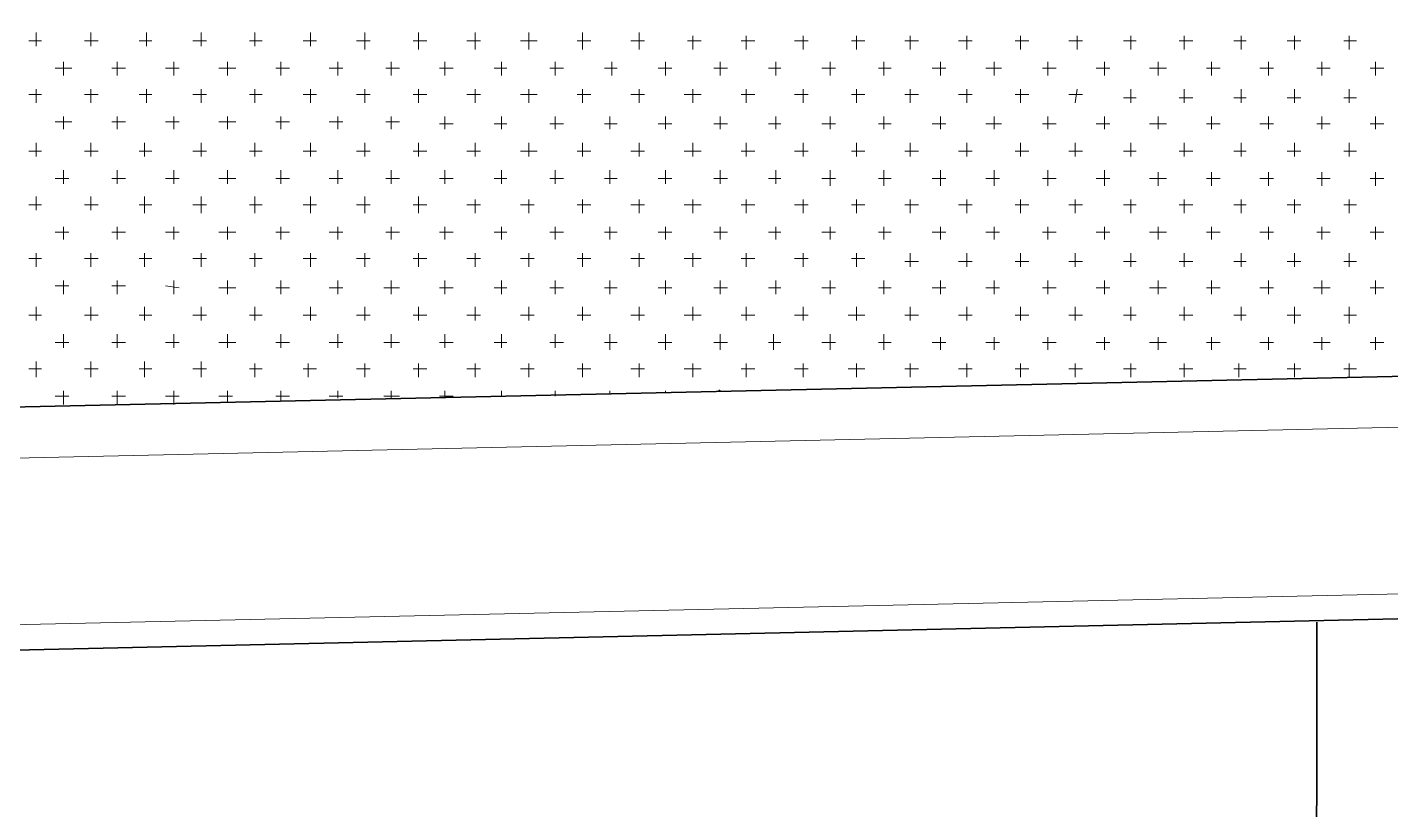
# Model space of a CAD drawing. Header units: millimetres. Extents: x -1787 to 4633, y 81 to 2259.
# Drawn here: x 831.7 to 989.6, y 1509.3 to 1599.8 of the extents above; entities that cross this region are included whole.
import ezdxf

# ---------------------------------------------------------------- set-up
doc = ezdxf.new("R2010")
doc.units = ezdxf.units.MM
doc.header["$MEASUREMENT"] = 0
doc.layers.get('0').update_dxf_attribs({"linetype": 'CONTINUOUS'})

msp = doc.modelspace()

# ---------------------------------------------------------------- linework, layer by layer
at = {"color": 1, "linetype": 'Continuous', "lineweight": 35, "true_color": 0x000001}
for points in [[(1543.57077, 1598.22488), (698.95014, 1647.72245), (531.72863, 1598.22488), (523.33715, 1582.29323), (527.95855, 1568.0642), (553.13299, 1549.70024), (1544.5437, 1571.71267), (1551.5974, 1578.27991), (1552.57033, 1588.61724)], [(1137.61776, 1509.44546), (1112.92979, 1534.13344), (576.48319, 1521.97187), (548.26836, 1482.44679), (661.49252, 1127.45073), (690.43705, 1106.65446), (1112.68655, 1106.28961), (1137.25291, 1130.61274)]]:
    msp.add_lwpolyline(points, close=True, dxfattribs=at)
at = {"color": 3, "linetype": 'Continuous', "lineweight": 15, "true_color": 0x000003}
for points in [[(832.72735, 1597.6168), (832.72735, 1599.1978), (832.72735, 1599.1978)], [(839.05136, 1597.6168), (839.05136, 1599.1978), (839.05136, 1599.1978)], [(845.49699, 1597.6168), (845.49699, 1599.1978), (845.49699, 1599.1978)], [(851.821, 1597.6168), (851.821, 1599.1978), (851.821, 1599.1978)], [(858.0234, 1597.6168), (858.0234, 1599.1978), (858.0234, 1599.1978)], [(864.46903, 1597.6168), (864.46903, 1599.1978), (864.46903, 1599.1978)], [(870.79304, 1597.25195), (870.79304, 1599.1978), (870.79304, 1599.1978)], [(876.99544, 1597.25195), (876.99544, 1599.1978), (876.99544, 1599.1978)], [(883.56268, 1597.25195), (883.56268, 1599.1978), (883.56268, 1599.1978)], [(889.76508, 1597.25195), (889.76508, 1599.1978), (889.76508, 1599.1978)], [(895.96748, 1597.25195), (895.96748, 1599.1978), (895.96748, 1599.1978)], [(902.53473, 1597.25195), (902.53473, 1599.1978), (902.53473, 1599.1978)], [(831.87604, 1598.22488), (833.33542, 1598.22488), (833.33542, 1598.22488)], [(838.32167, 1598.22488), (839.90267, 1598.22488), (839.90267, 1598.22488)], [(844.64568, 1598.22488), (846.10507, 1598.22488), (846.10507, 1598.22488)], [(850.84808, 1598.22488), (852.42908, 1598.22488), (852.42908, 1598.22488)], [(857.41532, 1598.22488), (858.87471, 1598.22488), (858.87471, 1598.22488)], [(863.61772, 1598.22488), (865.19872, 1598.22488), (865.19872, 1598.22488)], [(869.82012, 1598.22488), (871.40112, 1598.22488), (871.40112, 1598.22488)], [(876.38736, 1598.22488), (877.96837, 1598.22488), (877.96837, 1598.22488)], [(882.58976, 1598.22488), (884.17076, 1598.22488), (884.17076, 1598.22488)], [(888.79216, 1598.22488), (890.73801, 1598.22488), (890.73801, 1598.22488)], [(895.3594, 1598.22488), (896.94041, 1598.22488), (896.94041, 1598.22488)], [(901.5618, 1598.22488), (903.1428, 1598.22488), (903.1428, 1598.22488)], [(908.12904, 1598.22488), (909.71005, 1598.22488), (909.71005, 1598.22488)], [(908.73712, 1597.25195), (908.73712, 1598.83296), (908.73712, 1598.83296)], [(914.33144, 1598.22488), (915.91245, 1598.22488), (915.91245, 1598.22488)], [(914.93952, 1597.25195), (914.93952, 1598.83296), (914.93952, 1598.83296)], [(920.53384, 1598.22488), (922.11484, 1598.22488), (922.11484, 1598.22488)], [(921.50677, 1597.25195), (921.50677, 1598.83296), (921.50677, 1598.83296)], [(927.10108, 1598.22488), (928.68209, 1598.22488), (928.68209, 1598.22488)], [(927.70916, 1597.25195), (927.70916, 1598.83296), (927.70916, 1598.83296)], [(933.30348, 1598.22488), (934.88449, 1598.22488), (934.88449, 1598.22488)], [(933.91156, 1597.25195), (933.91156, 1598.83296), (933.91156, 1598.83296)], [(939.50588, 1598.22488), (941.08688, 1598.22488), (941.08688, 1598.22488)], [(940.47881, 1597.25195), (940.47881, 1598.83296), (940.47881, 1598.83296)], [(946.07312, 1598.22488), (947.65413, 1598.22488), (947.65413, 1598.22488)], [(946.6812, 1597.25195), (946.6812, 1598.83296), (946.6812, 1598.83296)], [(952.27552, 1598.22488), (953.85653, 1598.22488), (953.85653, 1598.22488)], [(953.24845, 1597.25195), (953.24845, 1598.83296), (953.24845, 1598.83296)], [(958.59954, 1598.22488), (960.05892, 1598.22488), (960.05892, 1598.22488)], [(959.45085, 1597.25195), (959.45085, 1598.83296), (959.45085, 1598.83296)], [(965.04516, 1598.22488), (966.62617, 1598.22488), (966.62617, 1598.22488)], [(965.65324, 1597.25195), (965.65324, 1598.83296), (965.65324, 1598.83296)], [(971.36918, 1598.22488), (972.82857, 1598.22488), (972.82857, 1598.22488)], [(972.22049, 1597.25195), (972.22049, 1598.83296), (972.22049, 1598.83296)], [(977.57158, 1598.22488), (979.15258, 1598.22488), (979.15258, 1598.22488)], [(978.42289, 1597.25195), (978.42289, 1598.83296), (978.42289, 1598.83296)], [(984.13882, 1598.22488), (985.59821, 1598.22488), (985.59821, 1598.22488)], [(984.7469, 1597.25195), (984.7469, 1598.83296), (984.7469, 1598.83296)], [(834.91643, 1595.06287), (836.86228, 1595.06287), (836.86228, 1595.06287)], [(835.88935, 1594.21156), (835.88935, 1595.79257), (835.88935, 1595.79257)], [(841.48367, 1595.06287), (843.06468, 1595.06287), (843.06468, 1595.06287)], [(842.09175, 1594.21156), (842.09175, 1595.79257), (842.09175, 1595.79257)], [(847.68607, 1595.06287), (849.26707, 1595.06287), (849.26707, 1595.06287)], [(848.659, 1594.21156), (848.659, 1595.79257), (848.659, 1595.79257)], [(853.88847, 1595.06287), (855.83432, 1595.06287), (855.83432, 1595.06287)], [(854.86139, 1594.21156), (854.86139, 1595.79257), (854.86139, 1595.79257)], [(860.45571, 1595.06287), (862.03672, 1595.06287), (862.03672, 1595.06287)], [(861.06379, 1594.21156), (861.06379, 1595.79257), (861.06379, 1595.79257)], [(866.65811, 1595.06287), (868.23911, 1595.06287), (868.23911, 1595.06287)], [(867.63104, 1594.21156), (867.63104, 1595.79257), (867.63104, 1595.79257)], [(873.22536, 1595.06287), (874.80636, 1595.06287), (874.80636, 1595.06287)], [(873.83343, 1594.21156), (873.83343, 1595.79257), (873.83343, 1595.79257)], [(879.42775, 1595.06287), (881.00876, 1595.06287), (881.00876, 1595.06287)], [(880.03583, 1594.21156), (880.03583, 1595.79257), (880.03583, 1595.79257)], [(885.75177, 1595.06287), (887.21115, 1595.06287), (887.21115, 1595.06287)], [(886.60308, 1594.21156), (886.60308, 1595.79257), (886.60308, 1595.79257)], [(892.1974, 1595.06287), (893.7784, 1595.06287), (893.7784, 1595.06287)], [(892.80547, 1594.21156), (892.80547, 1595.79257), (892.80547, 1595.79257)], [(898.52141, 1595.06287), (899.9808, 1595.06287), (899.9808, 1595.06287)], [(899.37272, 1594.21156), (899.37272, 1595.79257), (899.37272, 1595.79257)], [(904.72381, 1595.06287), (906.30481, 1595.06287), (906.30481, 1595.06287)], [(905.57512, 1594.21156), (905.57512, 1595.79257), (905.57512, 1595.79257)], [(911.16944, 1595.06287), (912.75044, 1595.06287), (912.75044, 1595.06287)], [(911.89913, 1594.21156), (911.89913, 1595.79257), (911.89913, 1595.79257)], [(917.49345, 1595.06287), (918.95284, 1595.06287), (918.95284, 1595.06287)], [(918.34476, 1594.21156), (918.34476, 1595.79257), (918.34476, 1595.79257)], [(923.69585, 1595.06287), (925.27685, 1595.06287), (925.27685, 1595.06287)], [(924.66877, 1594.21156), (924.66877, 1595.79257), (924.66877, 1595.79257)], [(930.26309, 1595.06287), (931.72248, 1595.06287), (931.72248, 1595.06287)], [(930.87117, 1594.21156), (930.87117, 1595.79257), (930.87117, 1595.79257)], [(936.46549, 1595.06287), (938.04649, 1595.06287), (938.04649, 1595.06287)], [(937.43841, 1594.21156), (937.43841, 1595.79257), (937.43841, 1595.79257)], [(942.66789, 1595.06287), (944.49212, 1595.06287), (944.49212, 1595.06287)], [(943.64081, 1594.21156), (943.64081, 1595.79257), (943.64081, 1595.79257)], [(949.23513, 1595.06287), (950.81613, 1595.06287), (950.81613, 1595.06287)], [(949.84321, 1594.21156), (949.84321, 1595.79257), (949.84321, 1595.79257)], [(955.43753, 1595.06287), (957.01853, 1595.06287), (957.01853, 1595.06287)], [(956.41045, 1594.21156), (956.41045, 1595.79257), (956.41045, 1595.79257)], [(961.63993, 1595.06287), (963.58578, 1595.06287), (963.58578, 1595.06287)], [(962.61285, 1594.21156), (962.61285, 1595.79257), (962.61285, 1595.79257)], [(968.20717, 1595.06287), (969.78817, 1595.06287), (969.78817, 1595.06287)], [(968.81525, 1594.21156), (968.81525, 1595.79257), (968.81525, 1595.79257)], [(974.40957, 1595.06287), (975.99057, 1595.06287), (975.99057, 1595.06287)], [(975.38249, 1594.21156), (975.38249, 1595.79257), (975.38249, 1595.79257)], [(980.97681, 1595.06287), (982.55782, 1595.06287), (982.55782, 1595.06287)], [(981.58489, 1594.21156), (981.58489, 1595.79257), (981.58489, 1595.79257)], [(987.17921, 1595.06287), (988.76022, 1595.06287), (988.76022, 1595.06287)], [(987.78729, 1594.21156), (987.78729, 1595.79257), (987.78729, 1595.79257)], [(831.87604, 1592.02248), (833.33542, 1592.02248), (833.33542, 1592.02248)], [(832.72735, 1591.04956), (832.72735, 1592.63056), (832.72735, 1592.63056)], [(838.32167, 1592.02248), (839.90267, 1592.02248), (839.90267, 1592.02248)], [(839.05136, 1591.04956), (839.05136, 1592.63056), (839.05136, 1592.63056)], [(844.64568, 1592.02248), (846.10507, 1592.02248), (846.10507, 1592.02248)], [(845.49699, 1591.04956), (845.49699, 1592.63056), (845.49699, 1592.63056)], [(850.84808, 1592.02248), (852.42908, 1592.02248), (852.42908, 1592.02248)], [(851.821, 1591.04956), (851.821, 1592.63056), (851.821, 1592.63056)], [(857.41532, 1592.02248), (858.87471, 1592.02248), (858.87471, 1592.02248)], [(858.0234, 1591.04956), (858.0234, 1592.63056), (858.0234, 1592.63056)], [(863.61772, 1592.02248), (865.19872, 1592.02248), (865.19872, 1592.02248)], [(864.46903, 1591.04956), (864.46903, 1592.63056), (864.46903, 1592.63056)], [(869.82012, 1592.02248), (871.40112, 1592.02248), (871.40112, 1592.02248)], [(870.79304, 1591.04956), (870.79304, 1592.63056), (870.79304, 1592.63056)], [(876.38736, 1592.02248), (877.96837, 1592.02248), (877.96837, 1592.02248)], [(876.99544, 1591.04956), (876.99544, 1592.63056), (876.99544, 1592.63056)], [(882.58976, 1592.02248), (884.17076, 1592.02248), (884.17076, 1592.02248)], [(883.56268, 1591.04956), (883.56268, 1592.63056), (883.56268, 1592.63056)], [(888.79216, 1592.02248), (890.73801, 1592.02248), (890.73801, 1592.02248)], [(889.76508, 1591.04956), (889.76508, 1592.63056), (889.76508, 1592.63056)], [(895.3594, 1592.02248), (896.94041, 1592.02248), (896.94041, 1592.02248)], [(895.96748, 1591.04956), (895.96748, 1592.63056), (895.96748, 1592.63056)], [(901.5618, 1592.02248), (903.1428, 1592.02248), (903.1428, 1592.02248)], [(902.53473, 1591.04956), (902.53473, 1592.63056), (902.53473, 1592.63056)], [(907.7642, 1592.02248), (909.71005, 1592.02248), (909.71005, 1592.02248)], [(908.73712, 1591.04956), (908.73712, 1592.63056), (908.73712, 1592.63056)], [(914.33144, 1592.02248), (915.91245, 1592.02248), (915.91245, 1592.02248)], [(914.93952, 1591.04956), (914.93952, 1592.63056), (914.93952, 1592.63056)], [(920.53384, 1592.02248), (922.11484, 1592.02248), (922.11484, 1592.02248)], [(921.50677, 1591.04956), (921.50677, 1592.63056), (921.50677, 1592.63056)], [(927.10108, 1592.02248), (928.68209, 1592.02248), (928.68209, 1592.02248)], [(927.70916, 1591.04956), (927.70916, 1592.63056), (927.70916, 1592.63056)], [(933.30348, 1592.02248), (934.88449, 1592.02248), (934.88449, 1592.02248)], [(933.91156, 1591.04956), (933.91156, 1592.63056), (933.91156, 1592.63056)], [(939.50588, 1592.02248), (941.08688, 1592.02248), (941.08688, 1592.02248)], [(940.47881, 1591.04956), (940.47881, 1592.63056), (940.47881, 1592.63056)], [(946.07312, 1592.02248), (947.65413, 1592.02248), (947.65413, 1592.02248)], [(946.6812, 1591.04956), (946.6812, 1592.63056), (946.6812, 1592.63056)], [(952.27552, 1592.02248), (953.85653, 1592.02248), (953.85653, 1592.02248)], [(953.00522, 1591.04956), (953.24845, 1592.63056), (953.24845, 1592.63056)], [(958.59954, 1591.65763), (960.05892, 1591.65763), (960.05892, 1591.65763)], [(959.45085, 1591.04956), (959.45085, 1592.63056), (959.45085, 1592.63056)], [(965.04516, 1591.65763), (966.62617, 1591.65763), (966.62617, 1591.65763)], [(965.65324, 1591.04956), (965.65324, 1592.63056), (965.65324, 1592.63056)], [(971.36918, 1591.65763), (972.82857, 1591.65763), (972.82857, 1591.65763)], [(972.22049, 1591.04956), (972.22049, 1592.63056), (972.22049, 1592.63056)], [(977.57158, 1591.65763), (979.15258, 1591.65763), (979.15258, 1591.65763)], [(978.42289, 1591.04956), (978.42289, 1592.63056), (978.42289, 1592.63056)], [(984.13882, 1591.65763), (985.59821, 1591.65763), (985.59821, 1591.65763)], [(984.7469, 1591.04956), (984.7469, 1592.63056), (984.7469, 1592.63056)], [(834.91643, 1588.86047), (836.86228, 1588.86047), (836.86228, 1588.86047)], [(835.88935, 1588.00917), (835.88935, 1589.46855), (835.88935, 1589.46855)], [(841.48367, 1588.86047), (843.06468, 1588.86047), (843.06468, 1588.86047)], [(842.09175, 1588.00917), (842.09175, 1589.46855), (842.09175, 1589.46855)], [(847.68607, 1588.86047), (849.26707, 1588.86047), (849.26707, 1588.86047)], [(848.659, 1588.00917), (848.659, 1589.46855), (848.659, 1589.46855)], [(853.88847, 1588.86047), (855.83432, 1588.86047), (855.83432, 1588.86047)], [(854.86139, 1588.00917), (854.86139, 1589.46855), (854.86139, 1589.46855)], [(860.45571, 1588.86047), (862.03672, 1588.86047), (862.03672, 1588.86047)], [(861.06379, 1588.00917), (861.06379, 1589.46855), (861.06379, 1589.46855)], [(866.65811, 1588.86047), (868.23911, 1588.86047), (868.23911, 1588.86047)], [(867.63104, 1588.00917), (867.63104, 1589.46855), (867.63104, 1589.46855)], [(873.22536, 1588.86047), (874.80636, 1588.86047), (874.80636, 1588.86047)], [(873.83343, 1588.00917), (873.83343, 1589.46855), (873.83343, 1589.46855)], [(879.42775, 1588.61724), (881.00876, 1588.61724), (881.00876, 1588.61724)], [(880.03583, 1588.00917), (880.03583, 1589.46855), (880.03583, 1589.46855)], [(885.75177, 1588.61724), (887.21115, 1588.61724), (887.21115, 1588.61724)], [(886.60308, 1588.00917), (886.60308, 1589.46855), (886.60308, 1589.46855)], [(892.1974, 1588.61724), (893.7784, 1588.61724), (893.7784, 1588.61724)], [(892.80547, 1588.00917), (892.80547, 1589.46855), (892.80547, 1589.46855)], [(898.52141, 1588.61724), (899.9808, 1588.61724), (899.9808, 1588.61724)], [(899.12949, 1588.00917), (899.12949, 1589.46855), (899.12949, 1589.46855)], [(904.72381, 1588.61724), (906.30481, 1588.61724), (906.30481, 1588.61724)], [(905.57512, 1588.00917), (905.57512, 1589.46855), (905.57512, 1589.46855)], [(911.16944, 1588.61724), (912.75044, 1588.61724), (912.75044, 1588.61724)], [(911.89913, 1588.00917), (911.89913, 1589.46855), (911.89913, 1589.46855)], [(917.49345, 1588.61724), (918.95284, 1588.61724), (918.95284, 1588.61724)], [(918.34476, 1588.00917), (918.34476, 1589.46855), (918.34476, 1589.46855)], [(923.69585, 1588.61724), (925.27685, 1588.61724), (925.27685, 1588.61724)], [(924.66877, 1588.00917), (924.66877, 1589.46855), (924.66877, 1589.46855)], [(930.26309, 1588.61724), (931.72248, 1588.61724), (931.72248, 1588.61724)], [(930.87117, 1588.00917), (930.87117, 1589.46855), (930.87117, 1589.46855)], [(936.46549, 1588.61724), (938.04649, 1588.61724), (938.04649, 1588.61724)], [(937.43841, 1588.00917), (937.43841, 1589.46855), (937.43841, 1589.46855)], [(942.66789, 1588.61724), (944.49212, 1588.61724), (944.49212, 1588.61724)], [(943.64081, 1588.00917), (943.64081, 1589.46855), (943.64081, 1589.46855)], [(949.23513, 1588.61724), (950.81613, 1588.61724), (950.81613, 1588.61724)], [(949.84321, 1588.00917), (949.84321, 1589.46855), (949.84321, 1589.46855)], [(955.43753, 1588.61724), (957.01853, 1588.61724), (957.01853, 1588.61724)], [(956.41045, 1588.00917), (956.41045, 1589.46855), (956.41045, 1589.46855)], [(961.63993, 1588.61724), (963.58578, 1588.61724), (963.58578, 1588.61724)], [(962.61285, 1588.00917), (962.61285, 1589.46855), (962.61285, 1589.46855)], [(968.20717, 1588.61724), (969.78817, 1588.61724), (969.78817, 1588.61724)], [(968.81525, 1588.00917), (968.81525, 1589.46855), (968.81525, 1589.46855)], [(974.40957, 1588.61724), (975.99057, 1588.61724), (975.99057, 1588.61724)], [(975.38249, 1588.00917), (975.38249, 1589.46855), (975.38249, 1589.46855)], [(980.97681, 1588.61724), (982.55782, 1588.61724), (982.55782, 1588.61724)], [(981.58489, 1588.00917), (981.58489, 1589.46855), (981.58489, 1589.46855)], [(987.17921, 1588.61724), (988.76022, 1588.61724), (988.76022, 1588.61724)], [(987.78729, 1588.00917), (987.78729, 1589.46855), (987.78729, 1589.46855)], [(831.87604, 1585.45524), (833.33542, 1585.45524), (833.33542, 1585.45524)], [(832.72735, 1584.84716), (832.72735, 1586.42816), (832.72735, 1586.42816)], [(838.32167, 1585.45524), (839.90267, 1585.45524), (839.90267, 1585.45524)], [(839.05136, 1584.84716), (839.05136, 1586.42816), (839.05136, 1586.42816)], [(844.64568, 1585.45524), (846.10507, 1585.45524), (846.10507, 1585.45524)], [(845.25376, 1584.84716), (845.25376, 1586.42816), (845.25376, 1586.42816)], [(850.84808, 1585.45524), (852.42908, 1585.45524), (852.42908, 1585.45524)], [(851.821, 1584.84716), (851.821, 1586.42816), (851.821, 1586.42816)], [(857.41532, 1585.45524), (858.87471, 1585.45524), (858.87471, 1585.45524)], [(858.0234, 1584.84716), (858.0234, 1586.42816), (858.0234, 1586.42816)], [(863.61772, 1585.45524), (865.19872, 1585.45524), (865.19872, 1585.45524)], [(864.46903, 1584.84716), (864.46903, 1586.42816), (864.46903, 1586.42816)], [(869.82012, 1585.45524), (871.40112, 1585.45524), (871.40112, 1585.45524)], [(870.79304, 1584.84716), (870.79304, 1586.42816), (870.79304, 1586.42816)], [(876.38736, 1585.45524), (877.96837, 1585.45524), (877.96837, 1585.45524)], [(876.99544, 1584.84716), (876.99544, 1586.42816), (876.99544, 1586.42816)], [(882.58976, 1585.45524), (884.17076, 1585.45524), (884.17076, 1585.45524)], [(883.56268, 1584.84716), (883.56268, 1586.42816), (883.56268, 1586.42816)], [(888.79216, 1585.45524), (890.73801, 1585.45524), (890.73801, 1585.45524)], [(889.76508, 1584.84716), (889.76508, 1586.42816), (889.76508, 1586.42816)], [(895.3594, 1585.45524), (896.94041, 1585.45524), (896.94041, 1585.45524)], [(895.96748, 1584.84716), (895.96748, 1586.42816), (895.96748, 1586.42816)], [(901.5618, 1585.45524), (903.1428, 1585.45524), (903.1428, 1585.45524)], [(902.53473, 1584.84716), (902.53473, 1586.42816), (902.53473, 1586.42816)], [(907.7642, 1585.45524), (909.71005, 1585.45524), (909.71005, 1585.45524)], [(908.73712, 1584.84716), (908.73712, 1586.42816), (908.73712, 1586.42816)], [(914.33144, 1585.45524), (915.91245, 1585.45524), (915.91245, 1585.45524)], [(914.93952, 1584.84716), (914.93952, 1586.42816), (914.93952, 1586.42816)], [(920.53384, 1585.45524), (922.11484, 1585.45524), (922.11484, 1585.45524)], [(921.50677, 1584.84716), (921.50677, 1586.42816), (921.50677, 1586.42816)], [(927.10108, 1585.45524), (928.68209, 1585.45524), (928.68209, 1585.45524)], [(927.70916, 1584.84716), (927.70916, 1586.42816), (927.70916, 1586.42816)], [(933.30348, 1585.45524), (934.88449, 1585.45524), (934.88449, 1585.45524)], [(933.91156, 1584.84716), (933.91156, 1586.42816), (933.91156, 1586.42816)], [(939.50588, 1585.45524), (941.08688, 1585.45524), (941.08688, 1585.45524)], [(940.47881, 1584.84716), (940.47881, 1586.42816), (940.47881, 1586.42816)], [(946.07312, 1585.45524), (947.65413, 1585.45524), (947.65413, 1585.45524)], [(946.6812, 1584.84716), (946.6812, 1586.42816), (946.6812, 1586.42816)], [(952.27552, 1585.45524), (953.85653, 1585.45524), (953.85653, 1585.45524)], [(953.00522, 1584.84716), (953.00522, 1586.42816), (953.00522, 1586.42816)], [(958.59954, 1585.45524), (960.05892, 1585.45524), (960.05892, 1585.45524)], [(959.45085, 1584.84716), (959.45085, 1586.42816), (959.45085, 1586.42816)], [(965.04516, 1585.45524), (966.62617, 1585.45524), (966.62617, 1585.45524)], [(965.65324, 1584.84716), (965.65324, 1586.42816), (965.65324, 1586.42816)], [(971.36918, 1585.45524), (972.82857, 1585.45524), (972.82857, 1585.45524)], [(972.22049, 1584.84716), (972.22049, 1586.42816), (972.22049, 1586.42816)], [(977.57158, 1585.45524), (979.15258, 1585.45524), (979.15258, 1585.45524)], [(978.42289, 1584.84716), (978.42289, 1586.42816), (978.42289, 1586.42816)], [(984.13882, 1585.45524), (985.59821, 1585.45524), (985.59821, 1585.45524)], [(984.7469, 1584.84716), (984.7469, 1586.42816), (984.7469, 1586.42816)], [(834.91643, 1582.29323), (836.49743, 1582.29323), (836.49743, 1582.29323)], [(835.88935, 1581.68515), (835.88935, 1583.26616), (835.88935, 1583.26616)], [(841.48367, 1582.29323), (843.06468, 1582.29323), (843.06468, 1582.29323)], [(842.09175, 1581.68515), (842.09175, 1583.26616), (842.09175, 1583.26616)], [(847.68607, 1582.29323), (849.26707, 1582.29323), (849.26707, 1582.29323)], [(848.659, 1581.68515), (848.659, 1583.26616), (848.659, 1583.26616)], [(853.88847, 1582.29323), (855.83432, 1582.29323), (855.83432, 1582.29323)], [(854.86139, 1581.68515), (854.86139, 1583.26616), (854.86139, 1583.26616)], [(860.45571, 1582.29323), (862.03672, 1582.29323), (862.03672, 1582.29323)], [(861.06379, 1581.68515), (861.06379, 1583.26616), (861.06379, 1583.26616)], [(866.65811, 1582.29323), (868.23911, 1582.29323), (868.23911, 1582.29323)], [(867.63104, 1581.68515), (867.63104, 1583.26616), (867.63104, 1583.26616)], [(873.22536, 1582.29323), (874.80636, 1582.29323), (874.80636, 1582.29323)], [(873.83343, 1581.68515), (873.83343, 1583.26616), (873.83343, 1583.26616)], [(879.42775, 1582.29323), (881.00876, 1582.29323), (881.00876, 1582.29323)], [(880.03583, 1581.68515), (880.03583, 1583.26616), (880.03583, 1583.26616)], [(885.75177, 1582.29323), (887.21115, 1582.29323), (887.21115, 1582.29323)], [(886.60308, 1581.68515), (886.60308, 1583.26616), (886.60308, 1583.26616)], [(892.1974, 1582.29323), (893.7784, 1582.29323), (893.7784, 1582.29323)], [(892.80547, 1581.68515), (892.80547, 1583.26616), (892.80547, 1583.26616)], [(898.52141, 1582.29323), (899.9808, 1582.29323), (899.9808, 1582.29323)], [(899.12949, 1581.68515), (899.12949, 1583.26616), (899.12949, 1583.26616)], [(904.72381, 1582.29323), (906.30481, 1582.29323), (906.30481, 1582.29323)], [(905.57512, 1581.68515), (905.57512, 1583.26616), (905.57512, 1583.26616)], [(911.16944, 1582.29323), (912.75044, 1582.29323), (912.75044, 1582.29323)], [(911.89913, 1581.68515), (911.89913, 1583.26616), (911.89913, 1583.26616)], [(917.49345, 1582.29323), (918.95284, 1582.29323), (918.95284, 1582.29323)], [(918.34476, 1581.68515), (918.34476, 1583.26616), (918.34476, 1583.26616)], [(923.69585, 1582.29323), (925.27685, 1582.29323), (925.27685, 1582.29323)], [(924.66877, 1581.44192), (924.66877, 1583.26616), (924.66877, 1583.26616)], [(930.26309, 1582.29323), (931.72248, 1582.29323), (931.72248, 1582.29323)], [(930.87117, 1581.44192), (930.87117, 1583.26616), (930.87117, 1583.26616)], [(936.46549, 1582.29323), (938.04649, 1582.29323), (938.04649, 1582.29323)], [(937.43841, 1581.44192), (937.43841, 1583.26616), (937.43841, 1583.26616)], [(942.66789, 1582.29323), (944.24889, 1582.29323), (944.24889, 1582.29323)], [(943.64081, 1581.44192), (943.64081, 1583.26616), (943.64081, 1583.26616)], [(949.23513, 1582.29323), (950.81613, 1582.29323), (950.81613, 1582.29323)], [(949.84321, 1581.44192), (949.84321, 1583.26616), (949.84321, 1583.26616)], [(955.43753, 1582.29323), (957.01853, 1582.29323), (957.01853, 1582.29323)], [(956.41045, 1581.44192), (956.41045, 1583.26616), (956.41045, 1583.26616)], [(961.63993, 1582.29323), (963.58578, 1582.29323), (963.58578, 1582.29323)], [(962.61285, 1581.44192), (962.61285, 1583.02292), (962.61285, 1583.02292)], [(968.20717, 1582.29323), (969.78817, 1582.29323), (969.78817, 1582.29323)], [(968.81525, 1581.44192), (968.81525, 1583.02292), (968.81525, 1583.02292)], [(974.40957, 1582.29323), (975.99057, 1582.29323), (975.99057, 1582.29323)], [(975.38249, 1581.44192), (975.38249, 1583.02292), (975.38249, 1583.02292)], [(980.97681, 1582.29323), (982.55782, 1582.29323), (982.55782, 1582.29323)], [(981.58489, 1581.44192), (981.58489, 1583.02292), (981.58489, 1583.02292)], [(987.17921, 1582.29323), (988.76022, 1582.29323), (988.76022, 1582.29323)], [(987.78729, 1581.44192), (987.78729, 1583.02292), (987.78729, 1583.02292)], [(832.72735, 1578.64476), (832.72735, 1580.22576), (832.72735, 1580.22576)], [(839.05136, 1578.64476), (839.05136, 1580.22576), (839.05136, 1580.22576)], [(845.25376, 1578.27991), (845.25376, 1580.22576), (845.25376, 1580.22576)], [(851.821, 1578.27991), (851.821, 1580.22576), (851.821, 1580.22576)], [(858.0234, 1578.27991), (858.0234, 1580.22576), (858.0234, 1580.22576)], [(864.46903, 1578.27991), (864.46903, 1580.22576), (864.46903, 1580.22576)], [(870.79304, 1578.27991), (870.79304, 1580.22576), (870.79304, 1580.22576)], [(876.99544, 1578.27991), (876.99544, 1580.22576), (876.99544, 1580.22576)], [(831.87604, 1579.25284), (833.33542, 1579.25284), (833.33542, 1579.25284)], [(838.32167, 1579.25284), (839.90267, 1579.25284), (839.90267, 1579.25284)], [(844.64568, 1579.25284), (846.10507, 1579.25284), (846.10507, 1579.25284)], [(850.84808, 1579.25284), (852.42908, 1579.25284), (852.42908, 1579.25284)], [(857.41532, 1579.25284), (858.87471, 1579.25284), (858.87471, 1579.25284)], [(863.61772, 1579.25284), (865.19872, 1579.25284), (865.19872, 1579.25284)], [(869.82012, 1579.25284), (871.40112, 1579.25284), (871.40112, 1579.25284)], [(876.38736, 1579.25284), (877.96837, 1579.25284), (877.96837, 1579.25284)], [(882.58976, 1579.25284), (884.17076, 1579.25284), (884.17076, 1579.25284)], [(883.56268, 1578.27991), (883.56268, 1579.86092), (883.56268, 1579.86092)], [(888.79216, 1579.25284), (890.37316, 1579.25284), (890.37316, 1579.25284)], [(889.76508, 1578.27991), (889.76508, 1579.86092), (889.76508, 1579.86092)], [(895.3594, 1579.25284), (896.94041, 1579.25284), (896.94041, 1579.25284)], [(895.96748, 1578.27991), (895.96748, 1579.86092), (895.96748, 1579.86092)], [(901.5618, 1579.25284), (903.1428, 1579.25284), (903.1428, 1579.25284)], [(902.53473, 1578.27991), (902.53473, 1579.86092), (902.53473, 1579.86092)], [(907.7642, 1579.25284), (909.71005, 1579.25284), (909.71005, 1579.25284)], [(908.73712, 1578.27991), (908.73712, 1579.86092), (908.73712, 1579.86092)], [(914.33144, 1579.25284), (915.91245, 1579.25284), (915.91245, 1579.25284)], [(914.93952, 1578.27991), (914.93952, 1579.86092), (914.93952, 1579.86092)], [(920.53384, 1579.25284), (922.11484, 1579.25284), (922.11484, 1579.25284)], [(921.50677, 1578.27991), (921.50677, 1579.86092), (921.50677, 1579.86092)], [(927.10108, 1579.25284), (928.68209, 1579.25284), (928.68209, 1579.25284)], [(927.70916, 1578.27991), (927.70916, 1579.86092), (927.70916, 1579.86092)], [(933.30348, 1579.25284), (934.88449, 1579.25284), (934.88449, 1579.25284)], [(933.91156, 1578.27991), (933.91156, 1579.86092), (933.91156, 1579.86092)], [(939.50588, 1579.25284), (941.08688, 1579.25284), (941.08688, 1579.25284)], [(940.47881, 1578.27991), (940.47881, 1579.86092), (940.47881, 1579.86092)], [(946.07312, 1579.25284), (947.65413, 1579.25284), (947.65413, 1579.25284)], [(946.6812, 1578.27991), (946.6812, 1579.86092), (946.6812, 1579.86092)], [(952.27552, 1579.25284), (953.85653, 1579.25284), (953.85653, 1579.25284)], [(953.00522, 1578.27991), (953.00522, 1579.86092), (953.00522, 1579.86092)], [(958.59954, 1579.25284), (960.05892, 1579.25284), (960.05892, 1579.25284)], [(959.45085, 1578.27991), (959.45085, 1579.86092), (959.45085, 1579.86092)], [(965.04516, 1579.25284), (966.62617, 1579.25284), (966.62617, 1579.25284)], [(965.65324, 1578.27991), (965.65324, 1579.86092), (965.65324, 1579.86092)], [(971.36918, 1579.25284), (972.82857, 1579.25284), (972.82857, 1579.25284)], [(972.22049, 1578.27991), (972.22049, 1579.86092), (972.22049, 1579.86092)], [(977.57158, 1579.25284), (979.15258, 1579.25284), (979.15258, 1579.25284)], [(978.42289, 1578.27991), (978.42289, 1579.86092), (978.42289, 1579.86092)], [(984.13882, 1579.25284), (985.59821, 1579.25284), (985.59821, 1579.25284)], [(984.7469, 1578.27991), (984.7469, 1579.86092), (984.7469, 1579.86092)], [(834.91643, 1576.09083), (836.49743, 1576.09083), (836.49743, 1576.09083)], [(835.88935, 1575.23952), (835.88935, 1576.69891), (835.88935, 1576.69891)], [(841.48367, 1576.09083), (843.06468, 1576.09083), (843.06468, 1576.09083)], [(842.09175, 1575.23952), (842.09175, 1576.69891), (842.09175, 1576.69891)], [(847.68607, 1576.09083), (849.26707, 1576.09083), (849.26707, 1576.09083)], [(848.659, 1575.23952), (848.659, 1576.69891), (848.659, 1576.69891)], [(853.88847, 1576.09083), (855.83432, 1576.09083), (855.83432, 1576.09083)], [(854.86139, 1575.23952), (854.86139, 1576.69891), (854.86139, 1576.69891)], [(860.45571, 1576.09083), (862.03672, 1576.09083), (862.03672, 1576.09083)], [(861.06379, 1575.23952), (861.06379, 1576.69891), (861.06379, 1576.69891)], [(866.65811, 1576.09083), (868.23911, 1576.09083), (868.23911, 1576.09083)], [(867.63104, 1575.23952), (867.63104, 1576.69891), (867.63104, 1576.69891)], [(873.22536, 1576.09083), (874.80636, 1576.09083), (874.80636, 1576.09083)], [(873.83343, 1575.23952), (873.83343, 1576.69891), (873.83343, 1576.69891)], [(879.42775, 1576.09083), (881.00876, 1576.09083), (881.00876, 1576.09083)], [(880.03583, 1575.23952), (880.03583, 1576.69891), (880.03583, 1576.69891)], [(885.75177, 1576.09083), (887.21115, 1576.09083), (887.21115, 1576.09083)], [(886.60308, 1575.23952), (886.60308, 1576.69891), (886.60308, 1576.69891)], [(892.1974, 1576.09083), (893.7784, 1576.09083), (893.7784, 1576.09083)], [(892.80547, 1575.23952), (892.80547, 1576.69891), (892.80547, 1576.69891)], [(898.52141, 1576.09083), (899.9808, 1576.09083), (899.9808, 1576.09083)], [(899.12949, 1575.23952), (899.12949, 1576.69891), (899.12949, 1576.69891)], [(904.72381, 1576.09083), (906.30481, 1576.09083), (906.30481, 1576.09083)], [(905.57512, 1575.23952), (905.57512, 1576.69891), (905.57512, 1576.69891)], [(911.16944, 1576.09083), (912.75044, 1576.09083), (912.75044, 1576.09083)], [(911.89913, 1575.23952), (911.89913, 1576.69891), (911.89913, 1576.69891)], [(917.49345, 1576.09083), (918.95284, 1576.09083), (918.95284, 1576.09083)], [(918.34476, 1575.23952), (918.34476, 1576.69891), (918.34476, 1576.69891)], [(923.69585, 1576.09083), (925.27685, 1576.09083), (925.27685, 1576.09083)], [(924.66877, 1575.23952), (924.66877, 1576.69891), (924.66877, 1576.69891)], [(930.26309, 1576.09083), (931.72248, 1576.09083), (931.72248, 1576.09083)], [(930.87117, 1575.23952), (930.87117, 1576.69891), (930.87117, 1576.69891)], [(936.46549, 1576.09083), (938.04649, 1576.09083), (938.04649, 1576.09083)], [(937.43841, 1575.23952), (937.43841, 1576.69891), (937.43841, 1576.69891)], [(942.66789, 1576.09083), (944.24889, 1576.09083), (944.24889, 1576.09083)], [(943.64081, 1575.23952), (943.64081, 1576.69891), (943.64081, 1576.69891)], [(949.23513, 1576.09083), (950.81613, 1576.09083), (950.81613, 1576.09083)], [(949.84321, 1575.23952), (949.84321, 1576.69891), (949.84321, 1576.69891)], [(955.43753, 1576.09083), (957.01853, 1576.09083), (957.01853, 1576.09083)], [(956.41045, 1575.23952), (956.41045, 1576.69891), (956.41045, 1576.69891)], [(961.63993, 1576.09083), (963.58578, 1576.09083), (963.58578, 1576.09083)], [(962.61285, 1575.23952), (962.61285, 1576.69891), (962.61285, 1576.69891)], [(968.20717, 1576.09083), (969.78817, 1576.09083), (969.78817, 1576.09083)], [(968.81525, 1575.23952), (968.81525, 1576.69891), (968.81525, 1576.69891)], [(974.40957, 1576.09083), (975.99057, 1576.09083), (975.99057, 1576.09083)], [(975.38249, 1575.23952), (975.38249, 1576.69891), (975.38249, 1576.69891)], [(980.97681, 1576.09083), (982.55782, 1576.09083), (982.55782, 1576.09083)], [(981.58489, 1575.23952), (981.58489, 1576.69891), (981.58489, 1576.69891)], [(987.17921, 1576.09083), (988.76022, 1576.09083), (988.76022, 1576.09083)], [(987.78729, 1575.23952), (987.78729, 1576.69891), (987.78729, 1576.69891)], [(831.87604, 1573.05044), (833.33542, 1573.05044), (833.33542, 1573.05044)], [(832.72735, 1572.07752), (832.72735, 1573.65852), (832.72735, 1573.65852)], [(838.32167, 1573.05044), (839.90267, 1573.05044), (839.90267, 1573.05044)], [(839.05136, 1572.07752), (839.05136, 1573.65852), (839.05136, 1573.65852)], [(844.64568, 1573.05044), (846.10507, 1573.05044), (846.10507, 1573.05044)], [(845.25376, 1572.07752), (845.25376, 1573.65852), (845.25376, 1573.65852)], [(850.84808, 1573.05044), (852.42908, 1573.05044), (852.42908, 1573.05044)], [(851.821, 1572.07752), (851.821, 1573.65852), (851.821, 1573.65852)], [(857.41532, 1573.05044), (858.87471, 1573.05044), (858.87471, 1573.05044)], [(858.0234, 1572.07752), (858.0234, 1573.65852), (858.0234, 1573.65852)], [(863.61772, 1573.05044), (865.19872, 1573.05044), (865.19872, 1573.05044)], [(864.46903, 1572.07752), (864.46903, 1573.65852), (864.46903, 1573.65852)], [(869.82012, 1573.05044), (871.40112, 1573.05044), (871.40112, 1573.05044)], [(870.79304, 1572.07752), (870.79304, 1573.65852), (870.79304, 1573.65852)], [(876.38736, 1573.05044), (877.96837, 1573.05044), (877.96837, 1573.05044)], [(876.99544, 1572.07752), (876.99544, 1573.65852), (876.99544, 1573.65852)], [(882.58976, 1573.05044), (884.17076, 1573.05044), (884.17076, 1573.05044)], [(883.56268, 1572.07752), (883.56268, 1573.65852), (883.56268, 1573.65852)], [(888.79216, 1573.05044), (890.37316, 1573.05044), (890.37316, 1573.05044)], [(889.76508, 1572.07752), (889.76508, 1573.65852), (889.76508, 1573.65852)], [(895.3594, 1573.05044), (896.94041, 1573.05044), (896.94041, 1573.05044)], [(895.96748, 1572.07752), (895.96748, 1573.65852), (895.96748, 1573.65852)], [(901.5618, 1573.05044), (903.1428, 1573.05044), (903.1428, 1573.05044)], [(902.53473, 1572.07752), (902.53473, 1573.65852), (902.53473, 1573.65852)], [(907.7642, 1573.05044), (909.71005, 1573.05044), (909.71005, 1573.05044)], [(908.73712, 1572.07752), (908.73712, 1573.65852), (908.73712, 1573.65852)], [(914.33144, 1573.05044), (915.91245, 1573.05044), (915.91245, 1573.05044)], [(914.93952, 1572.07752), (914.93952, 1573.65852), (914.93952, 1573.65852)], [(920.53384, 1573.05044), (922.11484, 1573.05044), (922.11484, 1573.05044)], [(921.50677, 1572.07752), (921.50677, 1573.65852), (921.50677, 1573.65852)], [(927.10108, 1573.05044), (928.68209, 1573.05044), (928.68209, 1573.05044)], [(927.70916, 1572.07752), (927.70916, 1573.65852), (927.70916, 1573.65852)], [(933.30348, 1572.68559), (934.88449, 1572.68559), (934.88449, 1572.68559)], [(933.91156, 1572.07752), (933.91156, 1573.65852), (933.91156, 1573.65852)], [(939.50588, 1572.68559), (941.08688, 1572.68559), (941.08688, 1572.68559)], [(940.47881, 1572.07752), (940.47881, 1573.65852), (940.47881, 1573.65852)], [(946.07312, 1572.68559), (947.65413, 1572.68559), (947.65413, 1572.68559)], [(946.6812, 1572.07752), (946.6812, 1573.65852), (946.6812, 1573.65852)], [(952.27552, 1572.68559), (953.85653, 1572.68559), (953.85653, 1572.68559)], [(953.00522, 1572.07752), (953.00522, 1573.65852), (953.00522, 1573.65852)], [(958.59954, 1572.68559), (960.05892, 1572.68559), (960.05892, 1572.68559)], [(959.45085, 1572.07752), (959.45085, 1573.65852), (959.45085, 1573.65852)], [(965.04516, 1572.68559), (966.62617, 1572.68559), (966.62617, 1572.68559)], [(965.65324, 1572.07752), (965.65324, 1573.65852), (965.65324, 1573.65852)], [(971.36918, 1572.68559), (972.82857, 1572.68559), (972.82857, 1572.68559)], [(972.22049, 1572.07752), (972.22049, 1573.65852), (972.22049, 1573.65852)], [(977.57158, 1572.68559), (979.15258, 1572.68559), (979.15258, 1572.68559)], [(978.42289, 1572.07752), (978.42289, 1573.65852), (978.42289, 1573.65852)], [(984.13882, 1572.68559), (985.59821, 1572.68559), (985.59821, 1572.68559)], [(984.7469, 1572.07752), (984.7469, 1573.65852), (984.7469, 1573.65852)], [(834.91643, 1569.88843), (836.49743, 1569.88843), (836.49743, 1569.88843)], [(835.88935, 1568.91551), (835.88935, 1570.49651), (835.88935, 1570.49651)], [(841.48367, 1569.88843), (843.06468, 1569.88843), (843.06468, 1569.88843)], [(842.09175, 1568.91551), (842.09175, 1570.49651), (842.09175, 1570.49651)], [(847.68607, 1569.88843), (849.26707, 1569.6452), (849.26707, 1569.6452)], [(848.659, 1568.91551), (848.659, 1570.49651), (848.659, 1570.49651)], [(853.88847, 1569.6452), (855.83432, 1569.6452), (855.83432, 1569.6452)], [(854.86139, 1568.91551), (854.86139, 1570.49651), (854.86139, 1570.49651)], [(860.45571, 1569.6452), (862.03672, 1569.6452), (862.03672, 1569.6452)], [(861.06379, 1568.91551), (861.06379, 1570.49651), (861.06379, 1570.49651)], [(866.65811, 1569.6452), (868.23911, 1569.6452), (868.23911, 1569.6452)], [(867.63104, 1568.91551), (867.63104, 1570.49651), (867.63104, 1570.49651)], [(872.98212, 1569.6452), (874.80636, 1569.6452), (874.80636, 1569.6452)], [(873.83343, 1568.91551), (873.83343, 1570.49651), (873.83343, 1570.49651)], [(879.42775, 1569.6452), (881.00876, 1569.6452), (881.00876, 1569.6452)], [(880.03583, 1568.91551), (880.03583, 1570.49651), (880.03583, 1570.49651)], [(885.75177, 1569.6452), (887.21115, 1569.6452), (887.21115, 1569.6452)], [(886.60308, 1568.91551), (886.60308, 1570.49651), (886.60308, 1570.49651)], [(892.1974, 1569.6452), (893.7784, 1569.6452), (893.7784, 1569.6452)], [(892.80547, 1568.91551), (892.80547, 1570.49651), (892.80547, 1570.49651)], [(898.52141, 1569.6452), (899.9808, 1569.6452), (899.9808, 1569.6452)], [(899.12949, 1568.91551), (899.12949, 1570.49651), (899.12949, 1570.49651)], [(904.72381, 1569.6452), (906.30481, 1569.6452), (906.30481, 1569.6452)], [(905.57512, 1568.91551), (905.57512, 1570.49651), (905.57512, 1570.49651)], [(911.16944, 1569.6452), (912.75044, 1569.6452), (912.75044, 1569.6452)], [(911.89913, 1568.91551), (911.89913, 1570.49651), (911.89913, 1570.49651)], [(917.49345, 1569.6452), (918.95284, 1569.6452), (918.95284, 1569.6452)], [(918.34476, 1568.91551), (918.34476, 1570.49651), (918.34476, 1570.49651)], [(923.69585, 1569.6452), (925.27685, 1569.6452), (925.27685, 1569.6452)], [(924.66877, 1568.91551), (924.66877, 1570.49651), (924.66877, 1570.49651)], [(930.26309, 1569.6452), (931.72248, 1569.6452), (931.72248, 1569.6452)], [(930.87117, 1568.91551), (930.87117, 1570.49651), (930.87117, 1570.49651)], [(936.46549, 1569.6452), (938.04649, 1569.6452), (938.04649, 1569.6452)], [(937.43841, 1568.91551), (937.43841, 1570.49651), (937.43841, 1570.49651)], [(942.66789, 1569.6452), (944.24889, 1569.6452), (944.24889, 1569.6452)], [(943.64081, 1568.91551), (943.64081, 1570.49651), (943.64081, 1570.49651)], [(949.23513, 1569.6452), (950.81613, 1569.6452), (950.81613, 1569.6452)], [(949.84321, 1568.91551), (949.84321, 1570.49651), (949.84321, 1570.49651)], [(955.43753, 1569.6452), (957.01853, 1569.6452), (957.01853, 1569.6452)], [(956.41045, 1568.91551), (956.41045, 1570.49651), (956.41045, 1570.49651)], [(961.63993, 1569.6452), (963.58578, 1569.6452), (963.58578, 1569.6452)], [(962.61285, 1568.91551), (962.61285, 1570.49651), (962.61285, 1570.49651)], [(968.20717, 1569.6452), (969.78817, 1569.6452), (969.78817, 1569.6452)], [(968.81525, 1568.91551), (968.81525, 1570.49651), (968.81525, 1570.49651)], [(974.40957, 1569.6452), (975.99057, 1569.6452), (975.99057, 1569.6452)], [(975.38249, 1568.91551), (975.38249, 1570.49651), (975.38249, 1570.49651)], [(980.61197, 1569.6452), (982.55782, 1569.6452), (982.55782, 1569.6452)], [(981.58489, 1568.91551), (981.58489, 1570.49651), (981.58489, 1570.49651)], [(987.17921, 1569.6452), (988.76022, 1569.6452), (988.76022, 1569.6452)], [(987.78729, 1568.91551), (987.78729, 1570.49651), (987.78729, 1570.49651)], [(831.87604, 1566.4832), (833.33542, 1566.4832), (833.33542, 1566.4832)], [(832.72735, 1565.87512), (832.72735, 1567.45612), (832.72735, 1567.45612)], [(838.32167, 1566.4832), (839.90267, 1566.4832), (839.90267, 1566.4832)], [(839.05136, 1565.87512), (839.05136, 1567.45612), (839.05136, 1567.45612)], [(844.64568, 1566.4832), (846.10507, 1566.4832), (846.10507, 1566.4832)], [(845.25376, 1565.87512), (845.25376, 1567.45612), (845.25376, 1567.45612)], [(850.84808, 1566.4832), (852.42908, 1566.4832), (852.42908, 1566.4832)], [(851.821, 1565.87512), (851.821, 1567.45612), (851.821, 1567.45612)], [(857.41532, 1566.4832), (858.87471, 1566.4832), (858.87471, 1566.4832)], [(858.0234, 1565.87512), (858.0234, 1567.45612), (858.0234, 1567.45612)], [(863.61772, 1566.4832), (865.19872, 1566.4832), (865.19872, 1566.4832)], [(864.46903, 1565.87512), (864.46903, 1567.45612), (864.46903, 1567.45612)], [(869.82012, 1566.4832), (871.40112, 1566.4832), (871.40112, 1566.4832)], [(870.79304, 1565.87512), (870.79304, 1567.45612), (870.79304, 1567.45612)], [(876.38736, 1566.4832), (877.96837, 1566.4832), (877.96837, 1566.4832)], [(876.99544, 1565.87512), (876.99544, 1567.45612), (876.99544, 1567.45612)], [(882.58976, 1566.4832), (884.17076, 1566.4832), (884.17076, 1566.4832)], [(883.56268, 1565.87512), (883.56268, 1567.45612), (883.56268, 1567.45612)], [(888.79216, 1566.4832), (890.37316, 1566.4832), (890.37316, 1566.4832)], [(889.76508, 1565.87512), (889.76508, 1567.45612), (889.76508, 1567.45612)], [(895.3594, 1566.4832), (896.94041, 1566.4832), (896.94041, 1566.4832)], [(895.96748, 1565.87512), (895.96748, 1567.45612), (895.96748, 1567.45612)], [(901.5618, 1566.4832), (903.1428, 1566.4832), (903.1428, 1566.4832)], [(902.53473, 1565.87512), (902.53473, 1567.45612), (902.53473, 1567.45612)], [(907.7642, 1566.4832), (909.71005, 1566.4832), (909.71005, 1566.4832)], [(908.73712, 1565.87512), (908.73712, 1567.45612), (908.73712, 1567.45612)], [(914.33144, 1566.4832), (915.91245, 1566.4832), (915.91245, 1566.4832)], [(914.93952, 1565.87512), (914.93952, 1567.45612), (914.93952, 1567.45612)], [(920.53384, 1566.4832), (922.11484, 1566.4832), (922.11484, 1566.4832)], [(921.50677, 1565.87512), (921.50677, 1567.45612), (921.50677, 1567.45612)], [(926.73624, 1566.4832), (928.68209, 1566.4832), (928.68209, 1566.4832)], [(927.70916, 1565.87512), (927.70916, 1567.45612), (927.70916, 1567.45612)], [(933.30348, 1566.4832), (934.88449, 1566.4832), (934.88449, 1566.4832)], [(933.91156, 1565.87512), (933.91156, 1567.45612), (933.91156, 1567.45612)], [(939.50588, 1566.4832), (941.08688, 1566.4832), (941.08688, 1566.4832)], [(940.47881, 1565.87512), (940.47881, 1567.45612), (940.47881, 1567.45612)], [(946.07312, 1566.4832), (947.65413, 1566.4832), (947.65413, 1566.4832)], [(946.6812, 1565.87512), (946.6812, 1567.45612), (946.6812, 1567.45612)], [(952.27552, 1566.4832), (953.85653, 1566.4832), (953.85653, 1566.4832)], [(953.00522, 1565.87512), (953.00522, 1567.45612), (953.00522, 1567.45612)], [(958.59954, 1566.4832), (960.05892, 1566.4832), (960.05892, 1566.4832)], [(959.45085, 1565.87512), (959.45085, 1567.45612), (959.45085, 1567.45612)], [(965.04516, 1566.4832), (966.62617, 1566.4832), (966.62617, 1566.4832)], [(965.65324, 1565.87512), (965.65324, 1567.45612), (965.65324, 1567.45612)], [(971.36918, 1566.4832), (972.82857, 1566.4832), (972.82857, 1566.4832)], [(972.22049, 1565.87512), (972.22049, 1567.45612), (972.22049, 1567.45612)], [(977.57158, 1566.4832), (979.15258, 1566.4832), (979.15258, 1566.4832)], [(978.42289, 1565.51027), (978.42289, 1567.45612), (978.42289, 1567.45612)], [(984.13882, 1566.4832), (985.59821, 1566.4832), (985.59821, 1566.4832)], [(984.7469, 1565.51027), (984.7469, 1567.45612), (984.7469, 1567.45612)], [(834.91643, 1563.32119), (836.49743, 1563.32119), (836.49743, 1563.32119)], [(835.88935, 1562.71311), (835.88935, 1564.29412), (835.88935, 1564.29412)], [(841.48367, 1563.32119), (843.06468, 1563.32119), (843.06468, 1563.32119)], [(842.09175, 1562.71311), (842.09175, 1564.29412), (842.09175, 1564.29412)], [(847.68607, 1563.32119), (849.26707, 1563.32119), (849.26707, 1563.32119)], [(848.659, 1562.71311), (848.659, 1564.29412), (848.659, 1564.29412)], [(853.88847, 1563.32119), (855.83432, 1563.32119), (855.83432, 1563.32119)], [(854.86139, 1562.71311), (854.86139, 1564.29412), (854.86139, 1564.29412)], [(860.45571, 1563.32119), (862.03672, 1563.32119), (862.03672, 1563.32119)], [(861.06379, 1562.71311), (861.06379, 1564.29412), (861.06379, 1564.29412)], [(866.65811, 1563.32119), (868.23911, 1563.32119), (868.23911, 1563.32119)], [(867.63104, 1562.71311), (867.63104, 1564.29412), (867.63104, 1564.29412)], [(872.98212, 1563.32119), (874.80636, 1563.32119), (874.80636, 1563.32119)], [(873.83343, 1562.71311), (873.83343, 1564.29412), (873.83343, 1564.29412)], [(879.42775, 1563.32119), (881.00876, 1563.32119), (881.00876, 1563.32119)], [(880.03583, 1562.71311), (880.03583, 1564.29412), (880.03583, 1564.29412)], [(885.75177, 1563.32119), (887.21115, 1563.32119), (887.21115, 1563.32119)], [(886.60308, 1562.71311), (886.60308, 1564.29412), (886.60308, 1564.29412)], [(892.1974, 1563.32119), (893.7784, 1563.32119), (893.7784, 1563.32119)], [(892.80547, 1562.71311), (892.80547, 1564.29412), (892.80547, 1564.29412)], [(898.52141, 1563.32119), (899.9808, 1563.32119), (899.9808, 1563.32119)], [(899.12949, 1562.46988), (899.12949, 1564.29412), (899.12949, 1564.29412)], [(904.72381, 1563.32119), (906.30481, 1563.32119), (906.30481, 1563.32119)], [(905.57512, 1562.46988), (905.57512, 1564.29412), (905.57512, 1564.29412)], [(911.16944, 1563.32119), (912.75044, 1563.32119), (912.75044, 1563.32119)], [(911.89913, 1562.46988), (911.89913, 1564.29412), (911.89913, 1564.29412)], [(917.49345, 1563.32119), (918.95284, 1563.32119), (918.95284, 1563.32119)], [(918.10153, 1562.46988), (918.10153, 1564.29412), (918.10153, 1564.29412)], [(923.69585, 1563.32119), (925.27685, 1563.32119), (925.27685, 1563.32119)], [(924.66877, 1562.46988), (924.66877, 1564.29412), (924.66877, 1564.29412)], [(930.26309, 1563.32119), (931.72248, 1563.32119), (931.72248, 1563.32119)], [(930.87117, 1562.46988), (930.87117, 1564.29412), (930.87117, 1564.29412)], [(936.46549, 1563.32119), (938.04649, 1563.32119), (938.04649, 1563.32119)], [(937.43841, 1562.46988), (937.43841, 1563.92927), (937.43841, 1563.92927)], [(942.66789, 1563.32119), (944.24889, 1563.32119), (944.24889, 1563.32119)], [(943.64081, 1562.46988), (943.64081, 1563.92927), (943.64081, 1563.92927)], [(949.23513, 1563.32119), (950.81613, 1563.32119), (950.81613, 1563.32119)], [(949.84321, 1562.46988), (949.84321, 1563.92927), (949.84321, 1563.92927)], [(955.43753, 1563.32119), (957.01853, 1563.32119), (957.01853, 1563.32119)], [(956.41045, 1562.46988), (956.41045, 1563.92927), (956.41045, 1563.92927)], [(961.63993, 1563.32119), (963.58578, 1563.32119), (963.58578, 1563.32119)], [(962.61285, 1562.46988), (962.61285, 1563.92927), (962.61285, 1563.92927)], [(968.20717, 1563.32119), (969.78817, 1563.32119), (969.78817, 1563.32119)], [(968.81525, 1562.46988), (968.81525, 1563.92927), (968.81525, 1563.92927)], [(974.40957, 1563.32119), (975.99057, 1563.32119), (975.99057, 1563.32119)], [(975.38249, 1562.46988), (975.38249, 1563.92927), (975.38249, 1563.92927)], [(980.61197, 1563.32119), (982.55782, 1563.32119), (982.55782, 1563.32119)], [(981.58489, 1562.46988), (981.58489, 1563.92927), (981.58489, 1563.92927)], [(987.17921, 1563.32119), (988.76022, 1563.32119), (988.76022, 1563.32119)], [(987.78729, 1562.46988), (987.78729, 1563.92927), (987.78729, 1563.92927)], [(831.87604, 1560.2808), (833.33542, 1560.2808), (833.33542, 1560.2808)], [(832.72735, 1559.30787), (832.72735, 1561.13211), (832.72735, 1561.13211)], [(838.32167, 1560.2808), (839.90267, 1560.2808), (839.90267, 1560.2808)], [(839.05136, 1559.30787), (839.05136, 1561.13211), (839.05136, 1561.13211)], [(844.64568, 1560.2808), (846.10507, 1560.2808), (846.10507, 1560.2808)], [(845.25376, 1559.30787), (845.25376, 1561.13211), (845.25376, 1561.13211)], [(850.84808, 1560.2808), (852.42908, 1560.2808), (852.42908, 1560.2808)], [(851.821, 1559.30787), (851.821, 1561.13211), (851.821, 1561.13211)], [(857.41532, 1560.2808), (858.87471, 1560.2808), (858.87471, 1560.2808)], [(858.0234, 1559.30787), (858.0234, 1560.88888), (858.0234, 1560.88888)], [(863.61772, 1560.2808), (865.19872, 1560.2808), (865.19872, 1560.2808)], [(864.2258, 1559.30787), (864.2258, 1560.88888), (864.2258, 1560.88888)], [(869.82012, 1560.2808), (871.40112, 1560.2808), (871.40112, 1560.2808)], [(870.79304, 1559.30787), (870.79304, 1560.88888), (870.79304, 1560.88888)], [(876.38736, 1560.2808), (877.96837, 1560.2808), (877.96837, 1560.2808)], [(876.99544, 1559.30787), (876.99544, 1560.88888), (876.99544, 1560.88888)], [(882.58976, 1560.2808), (884.17076, 1560.2808), (884.17076, 1560.2808)], [(883.56268, 1559.30787), (883.56268, 1560.88888), (883.56268, 1560.88888)], [(888.79216, 1560.2808), (890.37316, 1560.2808), (890.37316, 1560.2808)], [(889.76508, 1559.30787), (889.76508, 1560.88888), (889.76508, 1560.88888)], [(895.3594, 1560.2808), (896.94041, 1560.2808), (896.94041, 1560.2808)], [(895.96748, 1559.30787), (895.96748, 1560.88888), (895.96748, 1560.88888)], [(901.5618, 1560.2808), (903.1428, 1560.2808), (903.1428, 1560.2808)], [(902.53473, 1559.30787), (902.53473, 1560.88888), (902.53473, 1560.88888)], [(907.7642, 1560.2808), (909.71005, 1560.2808), (909.71005, 1560.2808)], [(908.73712, 1559.30787), (908.73712, 1560.88888), (908.73712, 1560.88888)], [(914.33144, 1560.2808), (915.91245, 1560.2808), (915.91245, 1560.2808)], [(914.93952, 1559.30787), (914.93952, 1560.88888), (914.93952, 1560.88888)], [(920.53384, 1560.2808), (922.11484, 1560.2808), (922.11484, 1560.2808)], [(921.50677, 1559.30787), (921.50677, 1560.88888), (921.50677, 1560.88888)], [(926.73624, 1560.2808), (928.68209, 1560.2808), (928.68209, 1560.2808)], [(927.70916, 1559.30787), (927.70916, 1560.88888), (927.70916, 1560.88888)], [(933.30348, 1560.2808), (934.88449, 1560.2808), (934.88449, 1560.2808)], [(933.91156, 1559.30787), (933.91156, 1560.88888), (933.91156, 1560.88888)], [(939.50588, 1560.2808), (941.08688, 1560.2808), (941.08688, 1560.2808)], [(940.47881, 1559.30787), (940.47881, 1560.88888), (940.47881, 1560.88888)], [(946.07312, 1560.2808), (947.65413, 1560.2808), (947.65413, 1560.2808)], [(946.6812, 1559.30787), (946.6812, 1560.88888), (946.6812, 1560.88888)], [(952.27552, 1560.2808), (953.85653, 1560.2808), (953.85653, 1560.2808)], [(953.00522, 1559.30787), (953.00522, 1560.88888), (953.00522, 1560.88888)], [(958.59954, 1560.2808), (960.05892, 1560.2808), (960.05892, 1560.2808)], [(959.45085, 1559.30787), (959.45085, 1560.88888), (959.45085, 1560.88888)], [(965.04516, 1560.2808), (966.62617, 1560.2808), (966.62617, 1560.2808)], [(965.65324, 1559.30787), (965.65324, 1560.88888), (965.65324, 1560.88888)], [(971.36918, 1560.2808), (972.82857, 1560.2808), (972.82857, 1560.2808)], [(971.97726, 1559.30787), (971.97726, 1560.88888), (971.97726, 1560.88888)], [(977.57158, 1560.2808), (979.15258, 1560.2808), (979.15258, 1560.2808)], [(978.42289, 1559.30787), (978.42289, 1560.88888), (978.42289, 1560.88888)], [(984.13882, 1560.2808), (985.59821, 1560.2808), (985.59821, 1560.2808)], [(984.7469, 1559.30787), (984.7469, 1560.88888), (984.7469, 1560.88888)], [(834.91643, 1557.11879), (836.49743, 1557.11879), (836.49743, 1557.11879)], [(835.88935, 1556.14587), (835.88935, 1557.72687), (835.88935, 1557.72687)], [(841.48367, 1557.11879), (843.06468, 1557.11879), (843.06468, 1557.11879)], [(842.09175, 1556.14587), (842.09175, 1557.72687), (842.09175, 1557.72687)], [(847.68607, 1557.11879), (849.26707, 1557.11879), (849.26707, 1557.11879)], [(848.659, 1556.14587), (848.659, 1557.72687), (848.659, 1557.72687)], [(853.88847, 1557.11879), (855.46947, 1557.11879), (855.46947, 1557.11879)], [(854.86139, 1556.51071), (854.86139, 1557.72687), (854.86139, 1557.72687)], [(860.45571, 1557.11879), (862.03672, 1557.11879), (862.03672, 1557.11879)], [(861.06379, 1556.51071), (861.06379, 1557.72687), (861.06379, 1557.72687)], [(866.65811, 1557.11879), (868.23911, 1557.11879), (868.23911, 1557.11879)], [(867.63104, 1556.87556), (867.63104, 1557.72687), (867.63104, 1557.72687)], [(872.98212, 1557.11879), (874.80636, 1557.11879), (874.80636, 1557.11879)], [(873.83343, 1556.87556), (873.83343, 1557.72687), (873.83343, 1557.72687)], [(879.42775, 1557.11879), (881.00876, 1557.11879), (881.00876, 1557.11879)], [(880.03583, 1556.87556), (880.03583, 1557.72687), (880.03583, 1557.72687)], [(886.60308, 1557.11879), (886.60308, 1557.72687), (886.60308, 1557.72687)], [(892.80547, 1557.11879), (892.80547, 1557.72687), (892.80547, 1557.72687)], [(899.12949, 1557.48364), (899.12949, 1557.72687), (899.12949, 1557.72687)], [(905.57512, 1557.48364), (905.57512, 1557.72687), (905.57512, 1557.72687)], [(911.89913, 1557.72687), (911.77751, 1557.84849), (911.77751, 1557.84849)]]:
    msp.add_lwpolyline(points, dxfattribs=at)
at = {"color": 5, "linetype": 'Continuous', "lineweight": 20, "true_color": 0x000005}
for points in [[(1543.814, 1565.87512), (551.91683, 1543.74107), (551.91683, 1543.74107)], [(576.84804, 1525.01226), (1112.07848, 1536.9306), (1112.07848, 1536.9306)]]:
    msp.add_lwpolyline(points, dxfattribs=at)
at = {"color": 1, "linetype": 'Continuous', "lineweight": 35, "true_color": 0x000001}
msp.add_lwpolyline([(980.61197, 1106.28961), (980.97681, 1530.97143), (980.97681, 1530.97143)], dxfattribs=at)

doc.saveas('drawing.dxf')
